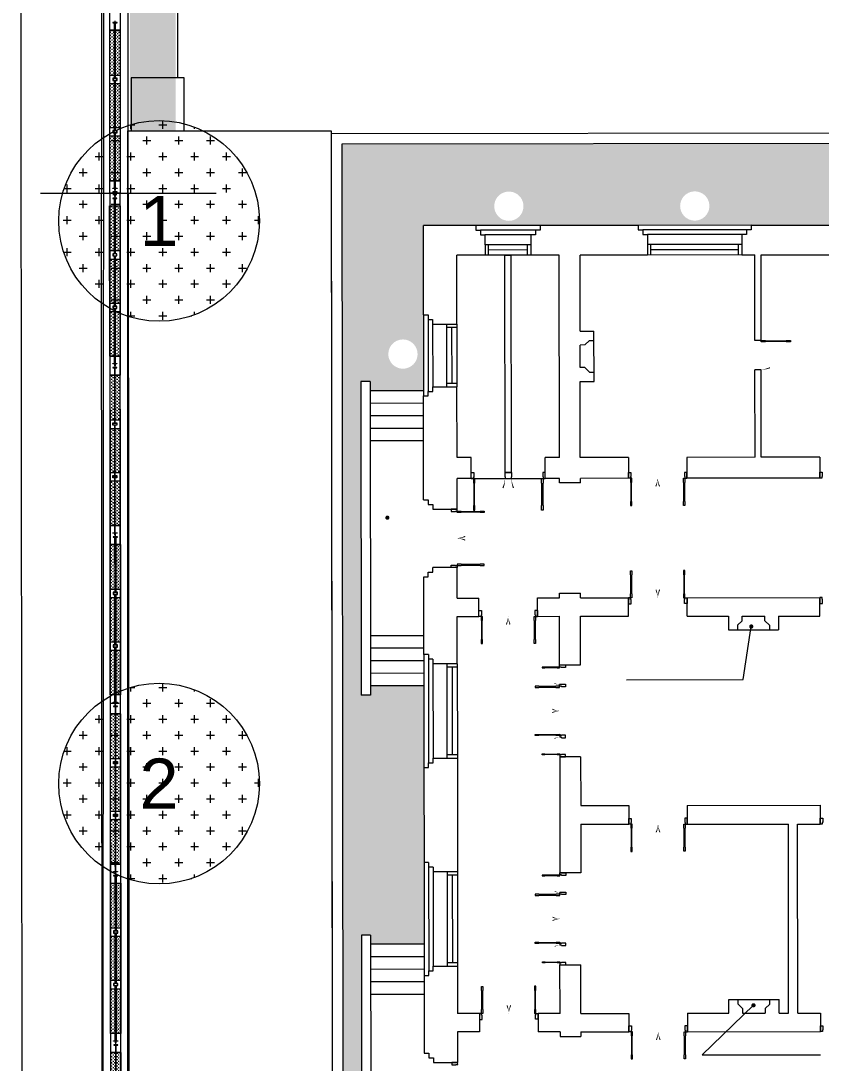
# Model space of a CAD drawing. Header units: millimetres. Extents: x 930469 to 1523124, y -120375 to 411163.
# Drawn here: x 1300053 to 1319202, y 131265 to 156199 of the extents above; entities that cross this region are included whole.
import ezdxf
from ezdxf.enums import TextEntityAlignment as Align

# ---------------------------------------------------------------- set-up
doc = ezdxf.new("R2010")
doc.units = ezdxf.units.MM
doc.layers.get('0').update_dxf_attribs({"color": 8, "lineweight": 0})
doc.layers.get('Defpoints').update_dxf_attribs({"color": 8, "lineweight": 0})
for name, color, linetype, lineweight in [('$0$KT-Hatch', 8, 'Continuous', 0), ('A-NET THAY', 8, 'Continuous', 0), ('A-TEXT', 8, 'Continuous', 0), ('A1-LÁT SÀN', 8, 'Continuous', 0), ('DANCU', 8, 'Continuous', 0), ('Dia vat', 8, 'Continuous', 0), ('GIAOTHONG', 8, 'Continuous', 0), ('TUONG', 8, 'Continuous', 0), ('Xref Landscape 2020 05 04$0$$0$KT-Tuong', 8, 'Continuous', 0), ('Xref Landscape 2020 05 04$0$A1-DIM', 8, 'Continuous', 0), ('Xref Landscape 2020 05 04$0$CDC-E-Lighting', 8, 'Continuous', 0), ('Xref Landscape 2020 05 04$0$MANH', 8, 'Continuous', 0), ('Xref Landscape 2020 05 04$0$tree', 8, 'Continuous', 0), ('Xref Landscape 2020 05 04$0$Xref Landscape$0$THAY', 8, 'Continuous', 0), ('Xref Landscape 48lythuongkiet 2020 06 01$0$!Chen', 8, 'Continuous', 0), ('Xref Landscape 48lythuongkiet 2020 06 01$0$!Cua nhat', 8, 'Continuous', 0), ('Xref Landscape 48lythuongkiet 2020 06 01$0$1', 8, 'Continuous', 0), ('Xref Landscape 48lythuongkiet 2020 06 01$0$HATCH', 8, 'Continuous', 0), ('Xref Landscape 48lythuongkiet 2020 06 01$0$MANH', 8, 'Continuous', 0), ('Xref Landscape 48lythuongkiet 2020 06 01$0$NETTHAY', 8, 'Continuous', 0)]:
    doc.layers.add(name, color=color, linetype=linetype, lineweight=lineweight)
doc.styles.add('AA - Arial - Regular', font='arial_1.ttf', dxfattribs={"height": 250})

# ---------------------------------------------------------------- blocks, each defined once
blk = doc.blocks.new('Xref Landscape 48lythuongkiet 2020 06 01$0$45 LTK')
at = {"layer": 'Xref Landscape 48lythuongkiet 2020 06 01$0$HATCH'}
h = blk.add_hatch(dxfattribs=at)
h.set_pattern_fill('OPGACH04', color=256, scale=80, style=0)
h.set_pattern_definition([(45, (-747057.98, 478711.1), (4e-14, 452.54834), [960, -320]), (135, (-746831.7, 478937.38), (4e-14, 452.54834), [960, -320])])
h.paths.add_polyline_path([(14930, 30195), (12580, 30195), (12580, 28995), (14930, 28995)])
h.paths.add_polyline_path([(12580, 30195), (11600, 30195), (11600, 28995), (12580, 28995)])
h.paths.add_polyline_path([(11600, 30195), (8830, 30195), (8830, 28995), (10793, 28995, -0.311722), (11191, 28995), (11600, 28995)])
h.paths.add_polyline_path([(8830, 30195), (3500, 30195), (3500, 28995), (6296, 28995, -0.311722), (6694, 28995), (8830, 28995)])
h.paths.add_polyline_path([(3500, 30195), (400, 30195), (400, 28995), (1848, 28995, -0.311722), (2246, 28995), (3500, 28995)])
h.paths.add_polyline_path([(400, 30195), (-1950, 30195), (-1950, 28995), (400, 28995)])
h.paths.add_polyline_path([(400, 28995), (-1950, 28995), (-1950, 27890), (0, 27890), (0, 28245), (400, 28245)])
h.paths.add_polyline_path([(1697, 28707, -0.246425), (1848, 28995), (400, 28995), (400, 28245), (1255, 28245), (2795, 28245), (3500, 28245), (3500, 28995), (2246, 28995, -0.246425), (2397, 28707, -1)])
h.paths.add_polyline_path([(6145, 28707, -0.246425), (6296, 28995), (3500, 28995), (3500, 28245), (5140, 28245), (7840, 28245), (8830, 28245), (8830, 28995), (6694, 28995, -0.246425), (6845, 28707, -1)])
h.paths.add_polyline_path([(10793, 28995), (8830, 28995), (8830, 28245), (10185, 28245), (11600, 28245), (11600, 28995), (11191, 28995, -0.246425), (11342, 28707, -1), (10642, 28707, -0.246425)])
h.paths.add_polyline_path([(14930, 28995), (12580, 28995), (12580, 28245), (12980, 28245), (12980, 27890), (14930, 27890)])
h.paths.add_polyline_path([(12580, 28995), (11600, 28995), (11600, 28245), (11725, 28245), (12580, 28245)])
h.paths.add_polyline_path([(14930, 27890), (12980, 27890), (12980, 27150), (14070, 27150), (14070, 24770), (12980, 24770), (12980, 22945), (13370, 22945), (16070, 22945), (16940, 22945), (16940, 24905), (14930, 24905)])
h.paths.add_polyline_path([(15372, 23450, -1), (14672, 23450, -1)], flags=16)
h.paths.add_polyline_path([(0, 27890), (-1950, 27890), (-1950, 22445), (-1500, 22445), (-1500, 24515), (-1280, 24515), (-1280, 24295), (0, 24295), (0, 26110)])
h.paths.add_polyline_path([(-141, 25173, -1), (-841, 25173, -1)], flags=16)
h.paths.add_polyline_path([(-1500, 22445), (-1950, 22445), (-1950, 19115), (-1500, 19115)])
h.paths.add_polyline_path([(0, 17235), (-1280, 17235), (-1280, 17015), (-1500, 17015), (-1500, 19115), (-1950, 19115), (-1950, 14145), (0, 14145), (0, 15282)])
h.paths.add_polyline_path([(0, 14145), (-1950, 14145), (-1950, 9175), (-1500, 9175), (-1500, 11275), (-1280, 11275), (-1280, 11055), (0, 11055), (0, 13007)])
h.paths.add_polyline_path([(-1500, 9175), (-1950, 9175), (-1950, 5845), (-1500, 5845)])
h.paths.add_polyline_path([(0, 2135), (0, 3995), (-1280, 3995), (-1280, 3775), (-1500, 3775), (-1500, 5845), (-1950, 5845), (-1950, 355), (0, 355)])
h.paths.add_polyline_path([(-841, 3105, -1), (-141, 3105, -1)], flags=16)
h.paths.add_polyline_path([(400, 0), (0, 0), (0, 355), (-1950, 355), (-1950, -1950), (400, -1950)])
h.paths.add_polyline_path([(3500, 0), (2795, 0), (1255, 0), (400, 0), (400, -1950), (3500, -1950)])
h.paths.add_polyline_path([(8830, 0), (7840, 0), (5140, 0), (3500, 0), (3500, -1950), (8830, -1950)])
h.paths.add_polyline_path([(11600, 0), (10185, 0), (8830, 0), (8830, -1950), (11600, -1950)])
h.paths.add_polyline_path([(12580, 0), (11725, 0), (11600, 0), (11600, -1950), (12580, -1950)])
h.paths.add_polyline_path([(14845, 355), (12980, 355), (12980, 0), (12580, 0), (12580, -1950), (14845, -1950)])
h.paths.add_polyline_path([(14845, 3395), (16940, 3395), (16940, 4145), (13590, 4145), (13590, 5345), (13370, 5345), (12980, 5345), (12980, 3415), (12980, 1875), (12980, 355), (14845, 355)])
h.paths.add_polyline_path([(21095, 5345), (20480, 5345), (17780, 5345), (17120, 5345), (17120, 4145), (16940, 4145), (16940, 3395), (21095, 3395)])
h.paths.add_polyline_path([(25570, 5345), (24750, 5345), (22050, 5345), (21095, 5345), (21095, 3395), (25680, 3395), (25680, 4145), (25570, 4145)])
h.paths.add_polyline_path([(30700, 5345), (29100, 5345), (29100, 4145), (25680, 4145), (25680, 3395), (28750, 3395), (28750, 355), (30700, 355)])
h.paths.add_polyline_path([(21095, 24905), (16940, 24905), (16940, 22945), (17780, 22945), (20480, 22945), (21095, 22945)])
h.paths.add_polyline_path([(19485, 23450, -1), (18785, 23450, -1)], flags=16)
h.paths.add_polyline_path([(25680, 24905), (21095, 24905), (21095, 22945), (22050, 22945), (24750, 22945), (25680, 22945)])
h.paths.add_polyline_path([(23755, 23450, -1), (23055, 23450, -1)], flags=16)
h.paths.add_polyline_path([(28240, 25845), (29455, 25845), (29455, 26265), (29455, 27805), (29455, 27890), (27505, 27890), (27505, 24905), (25680, 24905), (25680, 22945), (26320, 22945), (29020, 22945), (29455, 22945), (29455, 23465), (28240, 23465)])
h.paths.add_polyline_path([(27465, 23450, -1), (26765, 23450, -1)], flags=16)
h.paths.add_polyline_path([(28662, 27041, -1), (29362, 27041, -1)], flags=16)
h.paths.add_polyline_path([(29455, 28995), (27505, 28995), (27505, 27890), (29455, 27890)])
h.paths.add_polyline_path([(29930, 30595), (29710, 30595), (29710, 30815), (30915, 30815), (30915, 31265), (27505, 31265), (27505, 28995), (29455, 28995), (29455, 29315), (29930, 29315)])
h.paths.add_polyline_path([(34490, 31265), (30915, 31265), (30915, 30815), (34490, 30815)])
h.paths.add_polyline_path([(38030, 31265), (34490, 31265), (34490, 30815), (35020, 30815), (35020, 30595), (34800, 30595), (34800, 29315), (35005, 29315), (36945, 29315), (38030, 29315)])
h.paths.add_polyline_path([(36325, 29763, -1), (35625, 29763, -1)], flags=16)
h.paths.add_polyline_path([(41905, 31265), (38030, 31265), (38030, 29315), (38885, 29315), (40825, 29315), (41905, 29315)])
h.paths.add_polyline_path([(40205, 29763, -1), (39505, 29763, -1)], flags=16)
h.paths.add_polyline_path([(45235, 30595), (45015, 30595), (45015, 30815), (45546, 30815), (45546, 31265), (41905, 31265), (41905, 29315), (42811, 29315), (44751, 29315), (45235, 29315)])
h.paths.add_polyline_path([(44130, 29763, -1), (43431, 29763, -1)], flags=16)
h.paths.add_polyline_path([(14762, 23182), (15271, 23182), (15271, 23707), (14762, 23707)], flags=24)
h.paths.add_polyline_path([(14115, 26847), (14115, 27543), (14445, 27543), (14445, 26847)], flags=24)
h.paths.add_polyline_path([(14115, 25263), (14115, 25927), (14445, 25927), (14445, 25263)], flags=24)
h.paths.add_polyline_path([(14115, 23647), (14115, 24343), (14445, 24343), (14445, 23647)], flags=24)
h.paths.add_polyline_path([(-808, 24905), (-177, 24905), (-177, 25430), (-808, 25430)], flags=24)
h.paths.add_polyline_path([(-988, 16011), (-292, 16011), (-292, 15681), (-988, 15681)], flags=24)
h.paths.add_polyline_path([(-1671, 15557), (-1109, 15557), (-1109, 15227), (-1671, 15227)], flags=24)
h.paths.add_polyline_path([(-2006, 16011), (-1444, 16011), (-1444, 15681), (-2006, 15681)], flags=9)
edge = h.paths.add_edge_path(flags=24)
edge.add_line((-808, 2837), (-177, 2837))
edge.add_line((-177, 2837), (-177, 3362))
edge.add_line((-177, 3362), (-808, 3362))
edge.add_line((-808, 3362), (-808, 2837))
h.paths.add_polyline_path([(13732, 685), (13732, 1415), (14062, 1415), (14062, 685)], flags=24)
h.paths.add_polyline_path([(13732, 3355), (13732, 4085), (14062, 4085), (14062, 3355)], flags=24)
h.paths.add_polyline_path([(30644, 2585), (31206, 2585), (31206, 2255), (30644, 2255)], flags=9)
h.paths.add_polyline_path([(18875, 23182), (19383, 23182), (19383, 23707), (18875, 23707)], flags=24)
h.paths.add_polyline_path([(23145, 23182), (23653, 23182), (23653, 23707), (23145, 23707)], flags=24)
h.paths.add_polyline_path([(26855, 23182), (27363, 23182), (27363, 23707), (26855, 23707)], flags=24)
h.paths.add_polyline_path([(28695, 26773), (29323, 26773), (29323, 27298), (28695, 27298)], flags=24)
h.paths.add_polyline_path([(27610, 26847), (27610, 27543), (27940, 27543), (27940, 26847)], flags=24)
h.paths.add_polyline_path([(27610, 25263), (27610, 25927), (27940, 25927), (27940, 25263)], flags=24)
h.paths.add_polyline_path([(27610, 23647), (27610, 24343), (27940, 24343), (27940, 23647)], flags=24)
h.paths.add_polyline_path([(35659, 29495), (36289, 29495), (36289, 30020), (35659, 30020)], flags=24)
h.paths.add_polyline_path([(39539, 29495), (40169, 29495), (40169, 30020), (39539, 30020)], flags=24)
h.paths.add_polyline_path([(43464, 29495), (44095, 29495), (44095, 30020), (43464, 30020)], flags=24)
at = {"layer": 'Xref Landscape 48lythuongkiet 2020 06 01$0$!Chen'}
for points in [[(8290, 24837, 28, 0, -0.07793), (8080, 24790, 0, 0, 0.398716), (8780, 25455, 0, 0, 0.414214)], [(1899, 21967, 30.4, 0, 0.07793), (1950, 22195, 0, 0, -0.398716), (1228, 21435, 0, 0, -0.414214)], [(2151, 21967, 30.4, 0, -0.07793), (2100, 22195, 0, 0, 0.398716), (2822, 21435, 0, 0, 0.414214)], [(5556, 22000, 26, 0, 0.07793), (5600, 22195, 0, 0, -0.398716), (4982, 21545, 0, 0, -0.414214)], [(5644, 22000, 26, 0, -0.07793), (5600, 22195, 0, 0, 0.398716), (6217, 21545, 0, 0, 0.414214)], [(995, 20809, 26, 0, -0.07793), (800, 20765, 0, 0, 0.398716), (1450, 21382, 0, 0, 0.414214)], [(995, 20721, 26, 0, 0.07793), (800, 20765, 0, 0, -0.398716), (1450, 20147, 0, 0, -0.414214)], [(5556, 19530, 26, 0, -0.07793), (5600, 19335, 0, 0, 0.398716), (4982, 19985, 0, 0, 0.414214)], [(5644, 19530, 26, 0, 0.07793), (5600, 19335, 0, 0, -0.398716), (6217, 19985, 0, 0, -0.414214)], [(1976, 18700, 26, 0, 0.07793), (2020, 18895, 0, 0, -0.398716), (1402, 18245, 0, 0, -0.414214)], [(2064, 18700, 26, 0, -0.07793), (2020, 18895, 0, 0, 0.398716), (2638, 18245, 0, 0, 0.414214)], [(3124, 17291, 16.8, 0, 0.07793), (3250, 17262, 0, 0, -0.398716), (2830, 17661, 0, 0, -0.414214)], [(3073, 16672, 23.6, 0, 0.07793), (3250, 16632, 0, 0, -0.398716), (2660, 17193, 0, 0, -0.414214)], [(3073, 16593, 23.6, 0, -0.07793), (3250, 16632, 0, 0, 0.398716), (2660, 16072, 0, 0, 0.414214)], [(3124, 15974, 16.8, 0, -0.07793), (3250, 16002, 0, 0, 0.398716), (2830, 15603, 0, 0, 0.414214)], [(5556, 13725, 26, 0, 0.07793), (5600, 13920, 0, 0, -0.398716), (4982, 13270, 0, 0, -0.414214)], [(5644, 13725, 26, 0, -0.07793), (5600, 13920, 0, 0, 0.398716), (6217, 13270, 0, 0, 0.414214)], [(3124, 12316, 16.8, 0, 0.07793), (3250, 12287, 0, 0, -0.398716), (2830, 12686, 0, 0, -0.414214)], [(3073, 11697, 23.6, 0, 0.07793), (3250, 11657, 0, 0, -0.398716), (2660, 12218, 0, 0, -0.414214)], [(3073, 11618, 23.6, 0, -0.07793), (3250, 11657, 0, 0, 0.398716), (2660, 11097, 0, 0, 0.414214)], [(3124, 10999, 16.8, 0, -0.07793), (3250, 11027, 0, 0, 0.398716), (2830, 10628, 0, 0, 0.414214)], [(1981, 9590, 26, 0, -0.07793), (2025, 9395, 0, 0, 0.398716), (1407, 10045, 0, 0, 0.414214)], [(2069, 9590, 26, 0, 0.07793), (2025, 9395, 0, 0, -0.398716), (2642, 10045, 0, 0, -0.414214)], [(5556, 8760, 26, 0, 0.07793), (5600, 8955, 0, 0, -0.398716), (4982, 8305, 0, 0, -0.414214)], [(5644, 8760, 26, 0, -0.07793), (5600, 8955, 0, 0, 0.398716), (6217, 8305, 0, 0, 0.414214)]]:
    blk.add_lwpolyline(points, format="xyseb", dxfattribs=at)
at = {"layer": 'Xref Landscape 48lythuongkiet 2020 06 01$0$!Cua nhat'}
for p, q in [((6300, 22335), (6300, 22195)), ((660, 21465), (800, 21465)), ((6300, 19195), (6300, 19335)), ((2720, 19035), (2720, 18895)), ((3250, 17222), (3250, 17262)), ((3290, 17262), (3250, 17262)), ((3290, 17222), (3250, 17222)), ((3290, 17272), (3390, 17272)), ((3290, 17272), (3290, 17262)), ((3290, 17212), (3290, 17222)), ((3390, 17212), (3290, 17212)), ((3390, 17272), (3390, 17212)), ((3290, 16042), (3250, 16042)), ((3250, 16042), (3250, 16002)), ((3290, 16002), (3250, 16002)), ((3390, 16052), (3290, 16052)), ((3290, 16052), (3290, 16042)), ((3290, 15992), (3290, 16002)), ((3290, 15992), (3390, 15992)), ((3390, 15992), (3390, 16052)), ((6300, 14060), (6300, 13920)), ((3250, 12247), (3250, 12287)), ((3290, 12287), (3250, 12287)), ((3290, 12247), (3250, 12247)), ((3290, 12297), (3390, 12297)), ((3290, 12297), (3290, 12287)), ((3290, 12237), (3290, 12247)), ((3390, 12237), (3290, 12237)), ((3390, 12297), (3390, 12237)), ((3290, 11067), (3250, 11067)), ((3250, 11067), (3250, 11027)), ((3290, 11027), (3250, 11027)), ((3390, 11077), (3290, 11077)), ((3290, 11077), (3290, 11067)), ((3290, 11017), (3290, 11027)), ((3290, 11017), (3390, 11017)), ((3390, 11017), (3390, 11077)), ((2725, 9255), (2725, 9395)), ((6300, 9095), (6300, 8955)), ((660, 8225), (800, 8225))]:
    blk.add_line(p, q, dxfattribs=at)
for points in [[(8780, 25455), (8675, 25455), (8675, 25464), (8185, 25464), (8185, 25455), (8080, 25455), (8080, 25490), (8185, 25490), (8185, 25481), (8675, 25481), (8675, 25490), (8780, 25490)], [(1140, 22195), (1140, 22335), (1200, 22335), (1200, 22235), (1190, 22235), (1190, 22195)], [(1228, 21435), (1228, 21549), (1219, 21549), (1219, 22081), (1228, 22081), (1228, 22195), (1190, 22195), (1190, 22081), (1200, 22081), (1200, 21549), (1190, 21549), (1190, 21435)], [(2110, 22235), (2110, 22335), (1940, 22335), (1940, 22235), (1950, 22235), (1950, 22195), (2100, 22195), (2100, 22235)], [(2822, 21435), (2822, 21549), (2832, 21549), (2832, 22081), (2822, 22081), (2822, 22195), (2860, 22195), (2860, 22081), (2851, 22081), (2851, 21549), (2860, 21549), (2860, 21435)], [(2910, 22195), (2910, 22335), (2850, 22335), (2850, 22235), (2860, 22235), (2860, 22195)], [(4900, 22195), (4900, 22335), (4960, 22335), (4960, 22235), (4950, 22235), (4950, 22195)], [(4982, 21545), (4982, 21642), (4974, 21642), (4974, 22097), (4982, 22097), (4982, 22195), (4950, 22195), (4950, 22097), (4958, 22097), (4958, 21642), (4950, 21642), (4950, 21545)], [(6217, 21545), (6217, 21642), (6226, 21642), (6226, 22097), (6217, 22097), (6217, 22195), (6250, 22195), (6250, 22097), (6242, 22097), (6242, 21642), (6250, 21642), (6250, 21545)], [(6300, 22195), (6300, 22335), (6240, 22335), (6240, 22235), (6250, 22235), (6250, 22195)], [(9480, 22195), (9480, 22335), (9540, 22335), (9540, 22235), (9530, 22235), (9530, 22195)], [(800, 21465), (660, 21465), (660, 21405), (760, 21405), (760, 21415), (800, 21415)], [(1450, 21382), (1352, 21382), (1352, 21391), (897, 21391), (897, 21382), (800, 21382), (800, 21415), (897, 21415), (897, 21407), (1352, 21407), (1352, 21415), (1450, 21415)], [(800, 20065), (660, 20065), (660, 20125), (760, 20125), (760, 20115), (800, 20115)], [(1450, 20147), (1352, 20147), (1352, 20139), (897, 20139), (897, 20147), (800, 20147), (800, 20115), (897, 20115), (897, 20123), (1352, 20123), (1352, 20115), (1450, 20115)], [(4982, 19985), (4982, 19887), (4974, 19887), (4974, 19432), (4982, 19432), (4982, 19335), (4950, 19335), (4950, 19432), (4958, 19432), (4958, 19887), (4950, 19887), (4950, 19985)], [(6217, 19985), (6217, 19887), (6226, 19887), (6226, 19432), (6217, 19432), (6217, 19335), (6250, 19335), (6250, 19432), (6242, 19432), (6242, 19887), (6250, 19887), (6250, 19985)], [(4900, 19335), (4900, 19195), (4960, 19195), (4960, 19295), (4950, 19295), (4950, 19335)], [(6300, 19335), (6300, 19195), (6240, 19195), (6240, 19295), (6250, 19295), (6250, 19335)], [(9480, 19335), (9480, 19195), (9540, 19195), (9540, 19295), (9530, 19295), (9530, 19335)], [(1320, 18895), (1320, 19035), (1380, 19035), (1380, 18935), (1370, 18935), (1370, 18895)], [(2720, 18895), (2720, 19035), (2660, 19035), (2660, 18935), (2670, 18935), (2670, 18895)], [(1402, 18245), (1402, 18342), (1394, 18342), (1394, 18797), (1402, 18797), (1402, 18895), (1370, 18895), (1370, 18797), (1378, 18797), (1378, 18342), (1370, 18342), (1370, 18245)], [(2638, 18245), (2638, 18342), (2646, 18342), (2646, 18797), (2638, 18797), (2638, 18895), (2670, 18895), (2670, 18797), (2662, 18797), (2662, 18342), (2670, 18342), (2670, 18245)], [(3250, 17732), (3390, 17732), (3390, 17672), (3290, 17672), (3290, 17682), (3250, 17682)], [(2830, 17661), (2893, 17661), (2893, 17667), (3187, 17667), (3187, 17661), (3250, 17661), (3250, 17682), (3187, 17682), (3187, 17677), (2893, 17677), (2893, 17682), (2830, 17682)], [(2660, 17193), (2748, 17193), (2748, 17200), (3161, 17200), (3161, 17193), (3250, 17193), (3250, 17222), (3161, 17222), (3161, 17215), (2748, 17215), (2748, 17222), (2660, 17222)], [(2660, 16072), (2748, 16072), (2748, 16065), (3161, 16065), (3161, 16072), (3250, 16072), (3250, 16042), (3161, 16042), (3161, 16050), (2748, 16050), (2748, 16042), (2660, 16042)], [(2830, 15603), (2893, 15603), (2893, 15598), (3187, 15598), (3187, 15603), (3250, 15603), (3250, 15582), (3187, 15582), (3187, 15588), (2893, 15588), (2893, 15582), (2830, 15582)], [(3250, 15532), (3390, 15532), (3390, 15592), (3290, 15592), (3290, 15582), (3250, 15582)], [(4900, 13920), (4900, 14060), (4960, 14060), (4960, 13960), (4950, 13960), (4950, 13920)], [(6300, 13920), (6300, 14060), (6240, 14060), (6240, 13960), (6250, 13960), (6250, 13920)], [(9480, 13920), (9480, 14060), (9540, 14060), (9540, 13960), (9530, 13960), (9530, 13920)], [(4982, 13270), (4982, 13367), (4974, 13367), (4974, 13822), (4982, 13822), (4982, 13920), (4950, 13920), (4950, 13822), (4958, 13822), (4958, 13367), (4950, 13367), (4950, 13270)], [(6217, 13270), (6217, 13367), (6226, 13367), (6226, 13822), (6217, 13822), (6217, 13920), (6250, 13920), (6250, 13822), (6242, 13822), (6242, 13367), (6250, 13367), (6250, 13270)], [(3250, 12757), (3390, 12757), (3390, 12697), (3290, 12697), (3290, 12707), (3250, 12707)], [(2830, 12686), (2893, 12686), (2893, 12692), (3187, 12692), (3187, 12686), (3250, 12686), (3250, 12707), (3187, 12707), (3187, 12702), (2893, 12702), (2893, 12707), (2830, 12707)], [(2660, 12218), (2748, 12218), (2748, 12225), (3161, 12225), (3161, 12218), (3250, 12218), (3250, 12247), (3161, 12247), (3161, 12240), (2748, 12240), (2748, 12247), (2660, 12247)], [(2660, 11097), (2748, 11097), (2748, 11090), (3161, 11090), (3161, 11097), (3250, 11097), (3250, 11067), (3161, 11067), (3161, 11075), (2748, 11075), (2748, 11067), (2660, 11067)], [(2830, 10628), (2893, 10628), (2893, 10623), (3187, 10623), (3187, 10628), (3250, 10628), (3250, 10607), (3187, 10607), (3187, 10613), (2893, 10613), (2893, 10607), (2830, 10607)], [(3250, 10557), (3390, 10557), (3390, 10617), (3290, 10617), (3290, 10607), (3250, 10607)], [(1407, 10045), (1407, 9947), (1399, 9947), (1399, 9492), (1407, 9492), (1407, 9395), (1375, 9395), (1375, 9492), (1383, 9492), (1383, 9947), (1375, 9947), (1375, 10045)], [(2642, 10045), (2642, 9947), (2651, 9947), (2651, 9492), (2642, 9492), (2642, 9395), (2675, 9395), (2675, 9492), (2667, 9492), (2667, 9947), (2675, 9947), (2675, 10045)], [(1325, 9395), (1325, 9255), (1385, 9255), (1385, 9355), (1375, 9355), (1375, 9395)], [(2725, 9395), (2725, 9255), (2665, 9255), (2665, 9355), (2675, 9355), (2675, 9395)], [(4900, 8955), (4900, 9095), (4960, 9095), (4960, 8995), (4950, 8995), (4950, 8955)], [(6300, 8955), (6300, 9095), (6240, 9095), (6240, 8995), (6250, 8995), (6250, 8955)], [(9480, 8955), (9480, 9095), (9540, 9095), (9540, 8995), (9530, 8995), (9530, 8955)], [(4982, 8305), (4982, 8402), (4974, 8402), (4974, 8857), (4982, 8857), (4982, 8955), (4950, 8955), (4950, 8857), (4958, 8857), (4958, 8402), (4950, 8402), (4950, 8305)], [(6217, 8305), (6217, 8402), (6226, 8402), (6226, 8857), (6217, 8857), (6217, 8955), (6250, 8955), (6250, 8857), (6242, 8857), (6242, 8402), (6250, 8402), (6250, 8305)], [(800, 8225), (660, 8225), (660, 8165), (760, 8165), (760, 8175), (800, 8175)]]:
    blk.add_lwpolyline(points, close=True, dxfattribs=at)
at = {"layer": 'Xref Landscape 48lythuongkiet 2020 06 01$0$1', "const_width": 50}
for points in [[(-892, 21259, 1), (-842, 21259, 1)], [(7812, 18647, 1), (7862, 18647, 1)], [(7855, 9585, 1), (7905, 9585, 1)]]:
    blk.add_lwpolyline(points, format="xyb", close=True, dxfattribs=at)
at = {"layer": 'Xref Landscape 48lythuongkiet 2020 06 01$0$MANH'}
for p, q in [((15180, 30445), (-2200, 30445)), ((-2200, 30445), (-2200, -5393)), ((14930, 30195), (-1950, 30195)), ((-1950, 30195), (-1950, -1950)), ((2795, 28245), (1255, 28245)), ((7840, 28245), (5140, 28245)), ((2685, 28135), (1365, 28135)), ((2575, 28025), (1475, 28025)), ((7730, 28135), (5250, 28135)), ((7620, 28025), (5360, 28025)), ((2575, 27785), (1475, 27785)), ((1555, 27535), (1555, 27785)), ((2495, 27535), (2495, 27785)), ((7620, 27785), (5360, 27785)), ((5440, 27535), (5440, 27785)), ((7540, 27535), (7540, 27785)), ((2575, 27535), (1475, 27535)), ((2495, 27660), (1555, 27660)), ((7620, 27535), (5360, 27535)), ((7540, 27660), (5440, 27660)), ((0, 26110), (0, 24170)), ((110, 26000), (110, 24280)), ((220, 25890), (220, 24390)), ((550, 25890), (550, 24390)), ((800, 25810), (550, 25810)), ((675, 25810), (675, 24470)), ((800, 25890), (800, 24390)), ((4080, 24735), (4080, 25495)), ((-1500, 24515), (-1500, 17015)), ((-1280, 24515), (-1500, 24515)), ((-1280, 24515), (-1280, 17015)), ((800, 24470), (550, 24470)), ((0, 24295), (-1280, 24295)), ((0, 23995), (-1280, 23995)), ((0, 23695), (-1280, 23695)), ((0, 23395), (-1280, 23395)), ((0, 23095), (-1280, 23095)), ((1140, 22195), (1950, 22195)), ((2100, 22195), (2910, 22195)), ((7510, 18565), (8270, 18565)), ((7643, 17377), (7837, 18647)), ((0, 18435), (-1280, 18435)), ((0, 18135), (-1280, 18135)), ((0, 17982), (0, 15282)), ((0, 17835), (-1280, 17835)), ((110, 17872), (110, 15392)), ((220, 17762), (220, 15502)), ((550, 17762), (550, 15502)), ((800, 17762), (800, 15502)), ((0, 17535), (-1280, 17535)), ((800, 17682), (550, 17682)), ((675, 17682), (675, 15582)), ((0, 17235), (-1280, 17235)), ((4848, 17377), (7643, 17377)), ((-1280, 17015), (-1500, 17015)), ((800, 15582), (550, 15582)), ((0, 13007), (0, 10307)), ((110, 12897), (110, 10417)), ((220, 12787), (220, 10527)), ((550, 12787), (550, 10527)), ((800, 12787), (800, 10527)), ((800, 12707), (550, 12707)), ((675, 12707), (675, 10607)), ((-1500, 11275), (-1500, 3775)), ((-1280, 11275), (-1500, 11275)), ((-1280, 11275), (-1280, 3775)), ((0, 11055), (-1280, 11055)), ((0, 10755), (-1280, 10755)), ((800, 10607), (550, 10607)), ((0, 10455), (-1280, 10455)), ((0, 10155), (-1280, 10155)), ((0, 9855), (-1280, 9855)), ((7510, 9725), (8270, 9725)), ((6649, 8400), (7880, 9585)), ((6649, 8400), (9480, 8400))]:
    blk.add_line(p, q, dxfattribs=at)
at = {"layer": 'Xref Landscape 48lythuongkiet 2020 06 01$0$NETTHAY'}
for p, q in [((1255, 28245), (0, 28245)), ((0, 26110), (0, 28245)), ((1255, 28245), (1255, 28135)), ((5140, 28245), (2795, 28245)), ((2795, 28245), (2795, 28135)), ((5140, 28245), (5140, 28135)), ((7840, 28245), (10185, 28245)), ((7840, 28245), (7840, 28135)), ((1255, 28135), (1365, 28135)), ((1365, 28135), (1365, 28025)), ((1365, 28025), (1475, 28025)), ((1475, 28025), (1475, 27535)), ((2685, 28025), (2575, 28025)), ((2575, 28025), (2575, 27535)), ((2795, 28135), (2685, 28135)), ((2685, 28135), (2685, 28025)), ((5140, 28135), (5250, 28135)), ((5250, 28135), (5250, 28025)), ((5250, 28025), (5360, 28025)), ((5360, 28025), (5360, 27535)), ((7730, 28025), (7620, 28025)), ((7620, 28025), (7620, 27535)), ((7840, 28135), (7730, 28135)), ((7730, 28135), (7730, 28025)), ((1950, 27535), (800, 27535)), ((800, 25890), (800, 27535)), ((1950, 22335), (1950, 27535)), ((1950, 27535), (2100, 27535)), ((2100, 22335), (2100, 27535)), ((3250, 27535), (2575, 27535)), ((3250, 22695), (3250, 27535)), ((3750, 25715), (3750, 27535)), ((5360, 27535), (3750, 27535)), ((7620, 27535), (7930, 27535)), ((7930, 25490), (7930, 27535)), ((8080, 27535), (10405, 27535)), ((8080, 25490), (8080, 27535)), ((0, 26110), (110, 26110)), ((110, 26110), (110, 26000)), ((110, 26000), (220, 26000)), ((220, 26000), (220, 25890)), ((220, 25890), (800, 25890)), ((3750, 25715), (4080, 25715)), ((4080, 25495), (4080, 25715)), ((3860, 25385), (3970, 25495)), ((3970, 25495), (4080, 25495)), ((8080, 25490), (7930, 25490)), ((3750, 24845), (3750, 25385)), ((3860, 25385), (3750, 25385)), ((3860, 24845), (3750, 24845)), ((3970, 24735), (3860, 24845)), ((3970, 24735), (4080, 24735)), ((4080, 24515), (4080, 24735)), ((7930, 22695), (7930, 24790)), ((8080, 24790), (7930, 24790)), ((8080, 22695), (8080, 24790)), ((3750, 22695), (3750, 24515)), ((3750, 24515), (4080, 24515)), ((110, 24170), (110, 24280)), ((110, 24280), (220, 24280)), ((220, 24280), (220, 24390)), ((220, 24390), (800, 24390)), ((800, 22695), (800, 24390)), ((0, 24170), (110, 24170)), ((0, 21685), (0, 24170)), ((1140, 22695), (800, 22695)), ((1140, 22195), (1140, 22695)), ((3250, 22695), (2910, 22695)), ((2910, 22195), (2910, 22695)), ((4900, 22695), (3750, 22695)), ((4900, 22695), (4900, 22195)), ((7930, 22695), (6300, 22695)), ((6300, 22695), (6300, 22195)), ((9480, 22695), (8080, 22695)), ((9480, 22695), (9480, 22195)), ((800, 21465), (800, 22195)), ((1140, 22195), (800, 22195)), ((1950, 22335), (2100, 22335)), ((3250, 22195), (2910, 22195)), ((3250, 22085), (3250, 22195)), ((4900, 22195), (3750, 22195)), ((3750, 22085), (3750, 22195)), ((9480, 22195), (6300, 22195)), ((3750, 22085), (3250, 22085)), ((0, 21685), (110, 21685)), ((110, 21685), (110, 21575)), ((110, 21575), (220, 21575)), ((220, 21575), (220, 21465)), ((220, 21465), (800, 21465)), ((110, 19845), (110, 19955)), ((110, 19955), (220, 19955)), ((800, 20065), (220, 20065)), ((220, 19955), (220, 20065)), ((800, 19335), (800, 20065)), ((0, 17982), (0, 19845)), ((0, 19845), (110, 19845)), ((800, 19335), (1320, 19335)), ((1320, 18895), (1320, 19335)), ((2720, 18895), (2720, 19335)), ((2720, 19335), (3250, 19335)), ((3250, 19335), (3250, 19445)), ((3250, 19445), (3750, 19445)), ((3750, 19335), (3750, 19445)), ((3750, 19335), (4900, 19335)), ((4900, 18895), (4900, 19335)), ((6300, 18895), (6300, 19335)), ((6300, 19335), (9480, 19335)), ((9480, 18895), (9480, 19335)), ((800, 18895), (1320, 18895)), ((800, 17762), (800, 18895)), ((2720, 18895), (3250, 18895)), ((3250, 17732), (3250, 18895)), ((3750, 18895), (4900, 18895)), ((3750, 17732), (3750, 18895)), ((6300, 18895), (7290, 18895)), ((7290, 18895), (7290, 18565)), ((7510, 18675), (7620, 18785)), ((7620, 18895), (8160, 18895)), ((7620, 18895), (8160, 18895)), ((7620, 18785), (7620, 18895)), ((8160, 18785), (8160, 18895)), ((8160, 18785), (8270, 18675)), ((8490, 18895), (9480, 18895)), ((8490, 18895), (8490, 18565)), ((7290, 18565), (7510, 18565)), ((7510, 18675), (7510, 18565)), ((8270, 18675), (8270, 18565)), ((8270, 18565), (8490, 18565)), ((110, 17982), (0, 17982)), ((110, 17982), (110, 17872)), ((220, 17872), (110, 17872)), ((220, 17872), (220, 17762)), ((800, 17762), (220, 17762)), ((3250, 17732), (3750, 17732)), ((220, 15392), (220, 15502)), ((220, 15502), (800, 15502)), ((800, 15502), (800, 12787)), ((3750, 15532), (3250, 15532)), ((3250, 15532), (3250, 12757)), ((3750, 15532), (3750, 14370)), ((0, 15282), (110, 15282)), ((0, 15282), (0, 13007)), ((110, 15282), (110, 15392)), ((110, 15392), (220, 15392)), ((3750, 14370), (4900, 14370)), ((4900, 14370), (4900, 13920)), ((6300, 14370), (6300, 13920)), ((6300, 14370), (9480, 14370)), ((9480, 14370), (9480, 13920)), ((3750, 13920), (4900, 13920)), ((3750, 13920), (3750, 12757)), ((6300, 13920), (8720, 13920)), ((8720, 9395), (8720, 13920)), ((8940, 13920), (9480, 13920)), ((8940, 9395), (8940, 13920)), ((110, 13007), (0, 13007)), ((110, 13007), (110, 12897)), ((220, 12897), (110, 12897)), ((220, 12897), (220, 12787)), ((800, 12787), (220, 12787)), ((3750, 12757), (3250, 12757)), ((220, 10417), (220, 10527)), ((220, 10527), (800, 10527)), ((800, 10527), (800, 9395)), ((3250, 10557), (3750, 10557)), ((3250, 9395), (3250, 10557)), ((3750, 9395), (3750, 10557)), ((0, 10307), (110, 10307)), ((0, 10307), (0, 8445)), ((110, 10307), (110, 10417)), ((110, 10417), (220, 10417)), ((7290, 9725), (7510, 9725)), ((7290, 9395), (7290, 9725)), ((7510, 9615), (7510, 9725)), ((8270, 9615), (8270, 9725)), ((8270, 9725), (8490, 9725)), ((8490, 9395), (8490, 9725)), ((7510, 9615), (7620, 9505)), ((7620, 9505), (7620, 9395)), ((8160, 9505), (8270, 9615)), ((8160, 9505), (8160, 9395)), ((1325, 9395), (800, 9395)), ((1325, 9395), (1325, 8955)), ((3250, 9395), (2725, 9395)), ((2725, 9395), (2725, 8955)), ((3750, 9395), (4900, 9395)), ((4900, 9395), (4900, 8955)), ((6300, 9395), (6300, 8955)), ((6300, 9395), (7290, 9395)), ((7620, 9395), (8160, 9395)), ((8490, 9395), (8720, 9395)), ((8940, 9395), (9480, 9395)), ((9480, 9395), (9480, 8955)), ((1325, 8955), (800, 8955)), ((800, 8955), (800, 8225)), ((3250, 8955), (2725, 8955)), ((3250, 8955), (3250, 8845)), ((3250, 8845), (3750, 8845)), ((3750, 8955), (4900, 8955)), ((3750, 8955), (3750, 8845)), ((6300, 8955), (9480, 8955)), ((0, 8445), (110, 8445)), ((110, 8445), (110, 8335)), ((110, 8335), (220, 8335)), ((220, 8335), (220, 8225)), ((220, 8225), (800, 8225))]:
    blk.add_line(p, q, dxfattribs=at)
blk = doc.blocks.new('A$Ca17935cf')
at = {"rotation": 0.06106569006640072}
blk.add_blockref('Xref Landscape 48lythuongkiet 2020 06 01$0$45 LTK', (7679, 33212), dxfattribs=at)
blk = doc.blocks.new('Xref Landscape 2020 05 04$0$123333')
at = {"layer": 'Xref Landscape 2020 05 04$0$tree'}
h = blk.add_hatch(dxfattribs=at)
h.set_pattern_fill('CROSS', color=256, scale=150)
h.set_pattern_definition([(9e-15, (-1079850.712, 449499.754), (37.5, 37.5), [18.75, -56.25]), (90, (-1079841.337, 449490.38), (-37.5, 37.5), [18.75, -56.25])])
h.paths.add_polyline_path([(350, 134), (1425, 134), (1425, 250), (350, 250)])
h = blk.add_hatch(dxfattribs=at)
h.set_pattern_fill('CROSS', color=256, scale=150)
h.set_pattern_definition([(9e-15, (-1078592.38, 449499.754), (37.5, 37.5), [18.75, -56.25]), (90, (-1078583.004, 449490.38), (-37.5, 37.5), [18.75, -56.25])])
h.paths.add_polyline_path([(1625, 134), (2675, 134), (2675, 250), (1625, 250)])
h = blk.add_hatch(dxfattribs=at)
h.set_pattern_fill('CROSS', color=256, scale=150)
h.set_pattern_definition([(9e-15, (-1077459.045, 449499.754), (37.5, 37.5), [18.75, -56.25]), (90, (-1077449.67, 449490.38), (-37.5, 37.5), [18.75, -56.25])])
h.paths.add_polyline_path([(2875, 134), (3950, 134), (3950, 250), (2875, 250)])
h = blk.add_hatch(dxfattribs=at)
h.set_pattern_fill('CROSS', color=256, scale=150)
h.set_pattern_definition([(9e-15, (-1079850.712, 449367.128), (37.5, 37.5), [18.75, -56.25]), (90, (-1079841.337, 449357.753), (-37.5, 37.5), [18.75, -56.25])])
h.paths.add_polyline_path([(350, 1), (1425, 1), (1425, 117), (350, 117)])
h = blk.add_hatch(dxfattribs=at)
h.set_pattern_fill('CROSS', color=256, scale=150)
h.set_pattern_definition([(9e-15, (-1078592.38, 449367.128), (37.5, 37.5), [18.75, -56.25]), (90, (-1078583.004, 449357.753), (-37.5, 37.5), [18.75, -56.25])])
h.paths.add_polyline_path([(1625, 1), (2675, 1), (2675, 117), (1625, 117)])
h = blk.add_hatch(dxfattribs=at)
h.set_pattern_fill('CROSS', color=256, scale=150)
h.set_pattern_definition([(9e-15, (-1077459.045, 449367.128), (37.5, 37.5), [18.75, -56.25]), (90, (-1077449.67, 449357.753), (-37.5, 37.5), [18.75, -56.25])])
h.paths.add_polyline_path([(2875, 1), (3950, 1), (3950, 117), (2875, 117)])
at = {"layer": 'Xref Landscape 2020 05 04$0$$0$KT-Tuong', "ltscale": 3}
for points in [[(125, 129), (161, 129, 0.414214), (168, 136), (168, 175), (175, 175), (175, 75), (168, 75), (168, 114, 0.414214), (161, 121), (125, 121)], [(4175, 129), (4139, 129, -0.414214), (4132, 136), (4132, 175), (4125, 175), (4125, 75), (4132, 75), (4132, 114, -0.414214), (4139, 121), (4175, 121)]]:
    blk.add_lwpolyline(points, format="xyb", dxfattribs=at)
for points in [[(1495, 75), (1550, 75), (1550, 175), (1495, 175)], [(1502, 82), (1543, 82), (1543, 168), (1502, 168)], [(2750, 75), (2805, 75), (2805, 175), (2750, 175)], [(2757, 82), (2798, 82), (2798, 168), (2757, 168)]]:
    blk.add_lwpolyline(points, close=True, dxfattribs=at)
at = {"layer": 'Xref Landscape 2020 05 04$0$A1-DIM'}
for points in [[(175, 134), (1495, 134), (1495, 117), (175, 117)], [(1550, 134), (2750, 134), (2750, 117), (1550, 117)], [(2805, 133), (4125, 134), (4125, 117), (2805, 117)]]:
    blk.add_lwpolyline(points, close=True, dxfattribs=at)
at = {"layer": 'Xref Landscape 2020 05 04$0$MANH'}
for p, q in [((1423, 250), (1423, 0)), ((1623, 250), (1623, 0)), ((2678, 250), (2678, 0)), ((2878, 250), (2878, 0))]:
    blk.add_line(p, q, dxfattribs=at)
blk.add_lwpolyline([(350, 250), (3950, 250), (3950, 0), (350, 0)], close=True, dxfattribs=at)
blk = doc.blocks.new('Xref Landscape 2020 05 04$0$hangrao')
at = {"layer": 'TUONG', "ltscale": 3}
blk.add_lwpolyline([(-49150, -45379), (-44944, -45379)], dxfattribs=at)
at = {"layer": 'Xref Landscape 2020 05 04$0$$0$KT-Tuong', "ltscale": 3}
for points in [[(-47372, -45304), (-47372, -45340, -0.414214), (-47379, -45347), (-47417, -45347), (-47417, -45354), (-47317, -45354), (-47317, -45347), (-47356, -45347, -0.414214), (-47363, -45340), (-47363, -45304)], [(-47373, -45454), (-47373, -45418, 0.414214), (-47380, -45411), (-47419, -45411), (-47419, -45404), (-47319, -45404), (-47319, -45411), (-47358, -45411, 0.414214), (-47365, -45418), (-47365, -45454)]]:
    blk.add_lwpolyline(points, format="xyb", dxfattribs=at)
at = {"layer": 'Xref Landscape 2020 05 04$0$Xref Landscape$0$THAY'}
for points in [[(-47047, -45379), (-47047, 11174), (-35255, 24405), (-3384, 24405), (-2620, 24405), (-2620, 25045), (-35542, 25045), (-47687, 11418), (-47687, -45379)], [(-47492, -45379), (-47492, 11344), (-35454, 24850), (-2805, 24850), (-2805, 24600), (-35342, 24600), (-47242, 11249), (-47242, -45379)], [(-47492, -41029), (-47242, -41029), (-47242, -41479), (-47492, -41479)], [(-47492, -45079), (-47242, -45079), (-47242, -45379), (-47492, -45379)], [(-47047, -45379), (-46997, -107189), (-29069, -114939), (-5847, -114909), (-5046, -114909), (-5046, -115543), (-29201, -115580), (-47637, -107609), (-47687, -45379)], [(-47492, -45379), (-47442, -107476), (-29160, -115384), (-5849, -115348), (-5849, -115098), (-29109, -115135), (-47192, -107317), (-47242, -45379)], [(-47493, -49279), (-47243, -49279), (-47243, -49729), (-47493, -49729)], [(-47493, -53779), (-47242, -53779), (-47242, -53329), (-47493, -53329)], [(-47493, -53329), (-47242, -53329), (-47242, -53779), (-47493, -53779)], [(-47478, -61879), (-47228, -61879), (-47228, -61429), (-47478, -61429)]]:
    blk.add_lwpolyline(points, dxfattribs=at)
for points in [[(-47492, -45679), (-47242, -45679), (-47242, -45379), (-47492, -45379)], [(-47493, -49729), (-47243, -49729), (-47243, -49279), (-47493, -49279)], [(-47492, -53779), (-47242, -53779), (-47242, -53329), (-47492, -53329)], [(-47482, -57829), (-47232, -57829), (-47232, -57379), (-47482, -57379)], [(-47478, -61879), (-47228, -61879), (-47228, -61429), (-47478, -61429)], [(-47474, -65929), (-47224, -65929), (-47224, -65479), (-47474, -65479)]]:
    blk.add_lwpolyline(points, close=True, dxfattribs=at)
for p, rotation in [((-47242, -45429), 90), ((-47243, -49629), 90.0061959736141), ((-47232, -57729), 90.0061959736141), ((-47224, -65829), 90.0061959736141)]:
    blk.add_blockref('Xref Landscape 2020 05 04$0$123333', p, dxfattribs=dict(at, rotation=rotation))
at = {"layer": 'Xref Landscape 2020 05 04$0$Xref Landscape$0$THAY', "xscale": -1, "rotation": 90.0061959736141}
for p in [(-47243, -49379), (-47229, -57479), (-47221, -65579)]:
    blk.add_blockref('Xref Landscape 2020 05 04$0$123333', p, dxfattribs=at)

msp = doc.modelspace()

# ---------------------------------------------------------------- hatches: boundary and pattern name
at = {"layer": '$0$KT-Hatch', "ltscale": 3}
h = msp.add_hatch(dxfattribs=at)
h.set_pattern_fill('CROSS', color=256, scale=60.000001)
h.set_pattern_definition([(0, (943309.7, 365931.7), (381, 381), [190.5, -571.5]), (90, (943404.94, 365836.44), (-381, 381), [190.5, -571.5])])
edge = h.paths.add_edge_path()
edge.add_arc((1303361.4, 151412.4), 2400, 0, 360)
h = msp.add_hatch(dxfattribs=at)
h.set_pattern_fill('CROSS', color=256, scale=60.000001)
h.set_pattern_definition([(0, (943309.7, 352471.47), (381, 381), [190.5, -571.5]), (90, (943404.94, 352376.2), (-381, 381), [190.5, -571.5])])
edge = h.paths.add_edge_path()
edge.add_arc((1303361.4, 137952.2), 2400, 0, 360)
at = {"layer": 'Xref Landscape 2020 05 04$0$tree'}
h = msp.add_hatch(dxfattribs=at)
h.set_pattern_fill('CROSS', color=256, scale=500000, angle=197.05515)
h.set_pattern_definition([(180, (1310021.84, 208353.02), (-125, -125.00002), [62.5, -187.5]), (270, (1309990.59, 208384.27), (125, -125.00002), [62.5, -187.50003])])
h.paths.add_polyline_path([(1303763.6, 192620.4), (1303758.8, 153568.3), (1302664.5, 153568.3), (1302664.5, 192620.8)])

# ---------------------------------------------------------------- linework, layer by layer
at = {"layer": 'A-NET THAY', "ltscale": 0.05}
for centre in [(1303361.4, 151412.4), (1303361.4, 137952.2)]:
    msp.add_circle(centre, 2400, dxfattribs=at)
at = {"layer": 'A1-LÁT SÀN', "ltscale": 3}
msp.add_lwpolyline([(1396826.8, 164753), (1396826.8, 85253, 0.4142136), (1398326.8, 83753), (1416426.8, 83753), (1416426.2, 82481.7), (1320536.5, 82493.9), (1302612.6, 90242.8), (1302612.6, 153568.3), (1307481.1, 153568.3), (1307519.3, 117660.6), (1338477.5, 110001.3), (1339078.2, 109401.9), (1360378.2, 109424.6), (1360977.5, 110025.3), (1388958.3, 117013.7), (1392002.7, 119296.5), (1392002.7, 159503, 0.4427668), (1393333.8, 160703), (1393333.8, 164753)], format="xyb", close=True, dxfattribs=at)
at = {"layer": 'DANCU'}
msp.add_line((1302004.2, 107304.4), (1302042.5, 165333.9), dxfattribs=at)
at = {"layer": 'Defpoints'}
msp.add_lwpolyline([(1303959.2, 154838.3), (1302689.2, 154838.3), (1302689.2, 153568.3), (1303959.2, 153568.3)], close=True, dxfattribs=at)
at = {"layer": 'GIAOTHONG'}
for p, q in [((1300100.7, 192608), (1300053.5, 154189.8)), ((1300053.5, 154189.8), (1300094.7, 117245.3))]:
    msp.add_line(p, q, dxfattribs=at)
at = {"layer": 'Xref Landscape 2020 05 04$0$MANH'}
msp.add_lwpolyline([(1303811.6, 154838.3), (1303813.6, 181299.6)], dxfattribs=at)

# ---------------------------------------------------------------- block references
at = {"layer": 'Dia vat'}
msp.add_blockref('A$Ca17935cf', (1302034.8, 89843.8), dxfattribs=at)
at = {"layer": 'Xref Landscape 2020 05 04$0$CDC-E-Lighting'}
msp.add_blockref('Xref Landscape 2020 05 04$0$hangrao', (1349671.8, 197453), dxfattribs=at)

# ---------------------------------------------------------------- texts
at = {"layer": 'A-TEXT', "style": 'AA - Arial - Regular'}
for s, p in [('1', (1303361.4, 151412.4)), ('2', (1303361.4, 137952.2))]:
    msp.add_text(s, height=1200, dxfattribs=at).set_placement(p, align=Align.MIDDLE_CENTER)

doc.saveas('drawing.dxf')
